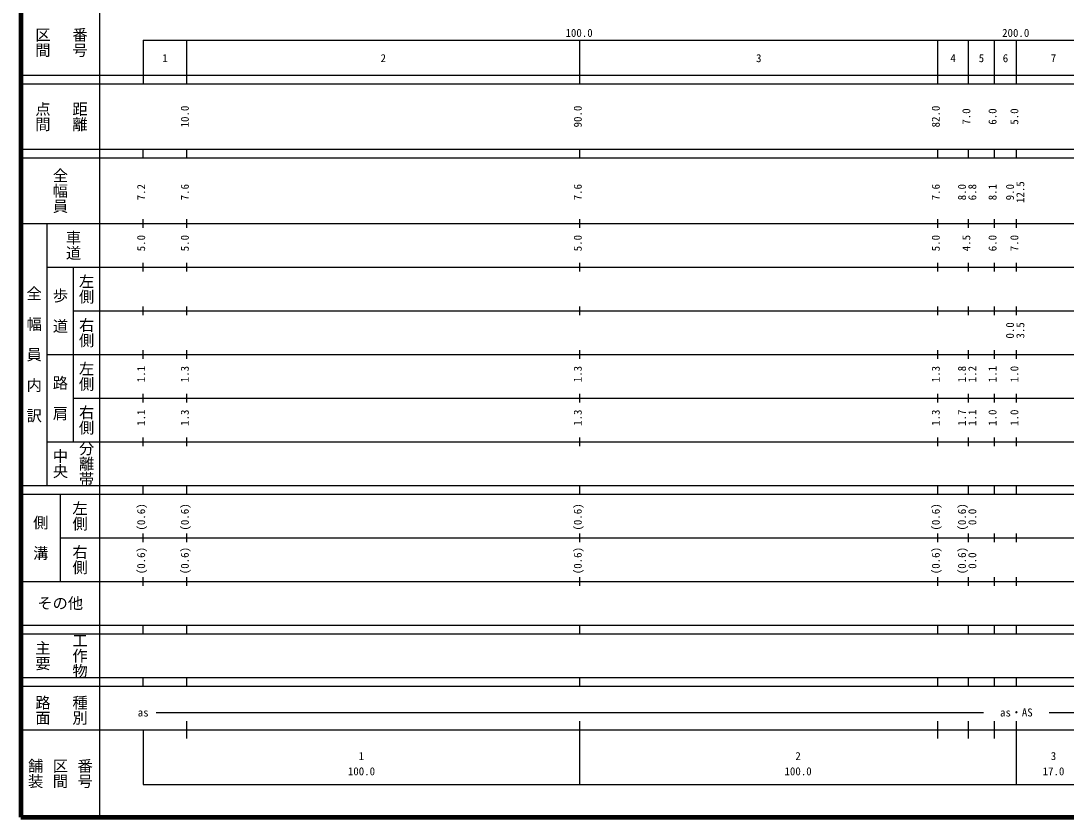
# Model space of a CAD drawing. Units: millimetres on the paper, enlarged 1000 times. Extents: x 40000 to 680000, y 20000 to 380000.
# Drawn here: x 40000 to 279388, y 20000 to 202409 of the extents above; entities that cross this region are included whole.
import ezdxf
from ezdxf.enums import TextEntityAlignment as Align

# ---------------------------------------------------------------- set-up
doc = ezdxf.new("R2010")
doc.units = ezdxf.units.MM
doc.header["$LTSCALE"] = 1000
doc.layers.add('M-TTL', color=2, linetype='Continuous', lineweight=140)
doc.layers.add('M-TTL-BAND', color=7, linetype='Continuous', lineweight=25)
doc.styles.add('@ＭＳ ゴシック', font='')
doc.styles.add('ＭＳ ゴシック', font='')
doc.styles.get('@ＭＳ ゴシック').set_extended_font_data('@MS Gothic')
doc.styles.get('ＭＳ ゴシック').set_extended_font_data('MS Gothic')

msp = doc.modelspace()

# ---------------------------------------------------------------- linework, layer by layer
at = {"layer": 'M-TTL'}
for p, q in [((40000, 380000), (40000, 20000)), ((40000, 20000), (680000, 20000))]:
    msp.add_line(p, q, dxfattribs=at)
at = {"layer": 'M-TTL-BAND'}
for p, q in [((58000, 370000), (58000, 20000)), ((68000, 198000), (579000, 198000)), ((68000, 198000), (68000, 188000)), ((78000, 188000), (78000, 198000)), ((168000, 188000), (168000, 198000)), ((250000, 188000), (250000, 198000)), ((257000, 188000), (257000, 198000)), ((263000, 188000), (263000, 198000)), ((268000, 188000), (268000, 198000)), ((40000, 190000), (579000, 190000)), ((40000, 188000), (579000, 188000)), ((40000, 173000), (579000, 173000)), ((68000, 171000), (68000, 173000)), ((78000, 171000), (78000, 173000)), ((168000, 171000), (168000, 173000)), ((250000, 171000), (250000, 173000)), ((257000, 171000), (257000, 173000)), ((263000, 171000), (263000, 173000)), ((268000, 171000), (268000, 173000)), ((40000, 171000), (579000, 171000)), ((40000, 156000), (579000, 156000)), ((46000, 96000), (46000, 156000)), ((68000, 155000), (68000, 157000)), ((78000, 155000), (78000, 157000)), ((168000, 155000), (168000, 157000)), ((250000, 155000), (250000, 157000)), ((257000, 155000), (257000, 157000)), ((263000, 155000), (263000, 157000)), ((268000, 155000), (268000, 157000)), ((68000, 145000), (68000, 147000)), ((78000, 145000), (78000, 147000)), ((168000, 145000), (168000, 147000)), ((250000, 145000), (250000, 147000)), ((257000, 145000), (257000, 147000)), ((263000, 145000), (263000, 147000)), ((268000, 145000), (268000, 147000)), ((46000, 146000), (579000, 146000)), ((52000, 146000), (52000, 106000)), ((68000, 135000), (68000, 137000)), ((78000, 135000), (78000, 137000)), ((168000, 135000), (168000, 137000)), ((250000, 135000), (250000, 137000)), ((257000, 135000), (257000, 137000)), ((263000, 135000), (263000, 137000)), ((268000, 135000), (268000, 137000)), ((52000, 136000), (579000, 136000)), ((68000, 125000), (68000, 127000)), ((78000, 125000), (78000, 127000)), ((168000, 125000), (168000, 127000)), ((250000, 125000), (250000, 127000)), ((257000, 125000), (257000, 127000)), ((263000, 125000), (263000, 127000)), ((268000, 125000), (268000, 127000)), ((46000, 126000), (579000, 126000)), ((52000, 116000), (579000, 116000)), ((68000, 115000), (68000, 117000)), ((78000, 115000), (78000, 117000)), ((168000, 115000), (168000, 117000)), ((250000, 115000), (250000, 117000)), ((257000, 115000), (257000, 117000)), ((263000, 115000), (263000, 117000)), ((268000, 115000), (268000, 117000)), ((46000, 106000), (579000, 106000)), ((68000, 105000), (68000, 107000)), ((78000, 105000), (78000, 107000)), ((168000, 105000), (168000, 107000)), ((250000, 105000), (250000, 107000)), ((257000, 105000), (257000, 107000)), ((263000, 105000), (263000, 107000)), ((268000, 105000), (268000, 107000)), ((40000, 96000), (579000, 96000)), ((68000, 94000), (68000, 96000)), ((78000, 94000), (78000, 96000)), ((168000, 94000), (168000, 96000)), ((250000, 94000), (250000, 96000)), ((257000, 94000), (257000, 96000)), ((263000, 94000), (263000, 96000)), ((268000, 94000), (268000, 96000)), ((40000, 94000), (579000, 94000)), ((49000, 94000), (49000, 74000)), ((49000, 84000), (579000, 84000)), ((68000, 83000), (68000, 85000)), ((78000, 83000), (78000, 85000)), ((168000, 83000), (168000, 85000)), ((250000, 83000), (250000, 85000)), ((257000, 83000), (257000, 85000)), ((263000, 83000), (263000, 85000)), ((268000, 83000), (268000, 85000)), ((68000, 73000), (68000, 75000)), ((78000, 73000), (78000, 75000)), ((168000, 73000), (168000, 75000)), ((250000, 73000), (250000, 75000)), ((257000, 73000), (257000, 75000)), ((263000, 73000), (263000, 75000)), ((268000, 73000), (268000, 75000)), ((40000, 74000), (579000, 74000)), ((40000, 64000), (579000, 64000)), ((68000, 62000), (68000, 64000)), ((78000, 62000), (78000, 64000)), ((168000, 62000), (168000, 64000)), ((250000, 62000), (250000, 64000)), ((257000, 62000), (257000, 64000)), ((263000, 62000), (263000, 64000)), ((268000, 62000), (268000, 64000)), ((40000, 62000), (579000, 62000)), ((40000, 52000), (579000, 52000)), ((68000, 50000), (68000, 52000)), ((78000, 50000), (78000, 52000)), ((168000, 50000), (168000, 52000)), ((250000, 50000), (250000, 52000)), ((257000, 50000), (257000, 52000)), ((263000, 50000), (263000, 52000)), ((268000, 50000), (268000, 52000)), ((40000, 50000), (579000, 50000)), ((71000, 44000), (260500, 44000)), ((275500, 44000), (515000, 44000)), ((78000, 38000), (78000, 42000)), ((168000, 27500), (168000, 42000)), ((250000, 38000), (250000, 42000)), ((257000, 38000), (257000, 42000)), ((263000, 38000), (263000, 42000)), ((268000, 27500), (268000, 42000)), ((40000, 40000), (579000, 40000)), ((68000, 40000), (68000, 27500)), ((68000, 27500), (579000, 27500))]:
    msp.add_line(p, q, dxfattribs=at)

# ---------------------------------------------------------------- texts
at = {"layer": 'M-TTL-BAND', "style": '@ＭＳ ゴシック'}
for s, p in [('区間', (45000, 197500)), ('番号', (53500, 197500)), ('点間', (45000, 180500)), ('距離', (53500, 180500)), ('全幅員', (49000, 163500)), ('車道', (52000, 151000)), ('左側', (55000, 141000)), ('全\u3000幅\u3000員\u3000内\u3000訳', (43000, 126000)), ('歩\u3000道', (49000, 136000)), ('右側', (55000, 131000)), ('左側', (55000, 121000)), ('路\u3000肩', (49000, 116000)), ('右側', (55000, 111000)), ('分離帯', (55000, 101000)), ('中央', (49000, 101000)), ('左側', (53500, 89000)), ('側\u3000溝', (44500, 84000)), ('右側', (53500, 79000)), ('主要', (45000, 57000)), ('工作物', (53500, 57000)), ('路面', (45000, 44500)), ('種別', (53500, 44500)), ('舗装', (43333, 30000)), ('区間', (49000, 30000)), ('番号', (54667, 30000))]:
    msp.add_text(s, height=2566, rotation=270, dxfattribs=at).set_placement(p, align=Align.MIDDLE_CENTER)
at = {"layer": 'M-TTL-BAND', "style": 'ＭＳ ゴシック'}
for s, p in [('100.0', (167844, 198195)), ('200.0', (267844, 198195)), ('1', (73000, 192405)), ('2', (123000, 192405)), ('3', (209000, 192405)), ('4', (253500, 192405)), ('5', (260000, 192405)), ('6', (265500, 192405)), ('7', (276500, 192405)), ('as', (68000, 42500)), ('as・AS', (268000, 42500)), ('1', (118000, 32523)), ('2', (218000, 32523)), ('3', (276500, 32523)), ('100.0', (118000, 29033)), ('100.0', (218000, 29033)), ('17.0', (276500, 29033))]:
    msp.add_text(s, height=1833, dxfattribs=at).set_placement(p, align=Align.BOTTOM_CENTER)
for s, p in [('10.0', (79000, 180500)), ('90.0', (169000, 180500)), ('82.0', (251000, 180500)), ('7.0', (258000, 180500)), ('6.0', (264000, 180500)), ('5.0', (269000, 180500)), ('12.5', (270370, 163174)), ('7.2', (69000, 163174)), ('7.6', (79000, 163174)), ('7.6', (169000, 163174)), ('7.6', (251000, 163174)), ('8.0', (257000, 163174)), ('6.8', (259370, 163174)), ('8.1', (264000, 163174)), ('9.0', (268000, 163174)), ('5.0', (69000, 151500)), ('5.0', (79000, 151500)), ('5.0', (169000, 151500)), ('5.0', (251000, 151500)), ('4.5', (258000, 151500)), ('6.0', (264000, 151500)), ('7.0', (269000, 151500)), ('0.0', (268000, 131500)), ('3.5', (270370, 131500)), ('1.1', (69000, 121500)), ('1.3', (79000, 121500)), ('1.3', (169000, 121500)), ('1.3', (251000, 121500)), ('1.8', (257000, 121500)), ('1.2', (259370, 121500)), ('1.1', (264000, 121500)), ('1.0', (269000, 121500)), ('1.1', (69000, 111500)), ('1.3', (79000, 111500)), ('1.3', (169000, 111500)), ('1.3', (251000, 111500)), ('1.7', (257000, 111500)), ('1.1', (259370, 111500)), ('1.0', (264000, 111500)), ('1.0', (269000, 111500)), ('(0.6)', (69000, 88764)), ('(0.6)', (79000, 88764)), ('(0.6)', (169000, 88764)), ('(0.6)', (251000, 88764)), ('(0.6)', (257000, 88764)), ('0.0', (259370, 88764)), ('(0.6)', (69000, 78764)), ('(0.6)', (79000, 78764)), ('(0.6)', (169000, 78764)), ('(0.6)', (251000, 78764)), ('(0.6)', (257000, 78764)), ('0.0', (259370, 78764))]:
    msp.add_text(s, height=1833, rotation=90, dxfattribs=at).set_placement(p, align=Align.BOTTOM_CENTER)
msp.add_text('その他', height=2566, dxfattribs=at).set_placement((49000, 69000), align=Align.MIDDLE_CENTER)

doc.saveas('drawing.dxf')
